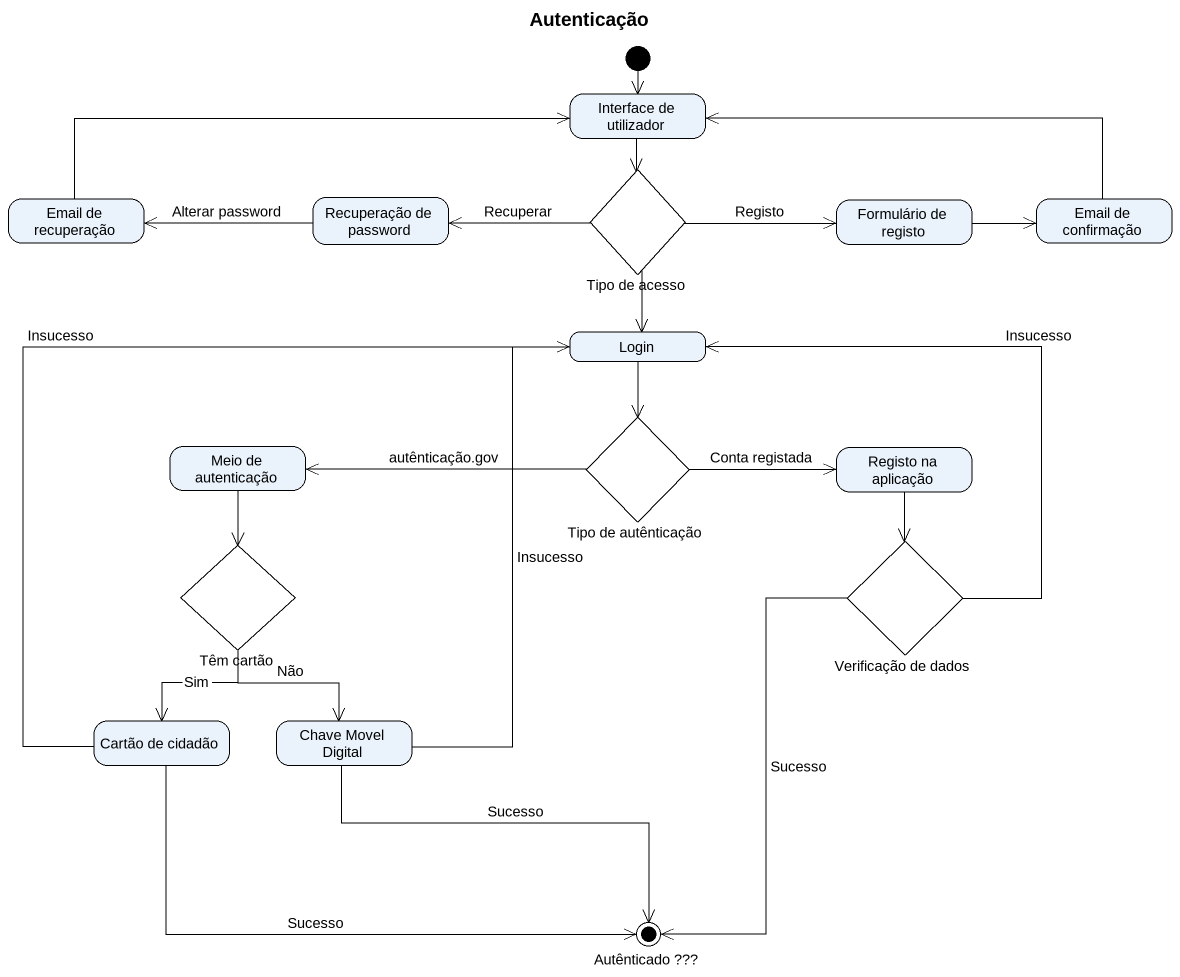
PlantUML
@startuml
title Autenticação
hide empty description
state "Interface de utilizador" as Interface_de_utilizador
state "Tipo de acesso" as Tipo_de_acesso <<choice>>
state "Email de recuperação" as Email_de_recuperação
state "Recuperação de password" as Recuperação_de_password
state "Formulário de registo" as Formulário_de_registo
state "Email de confirmação" as Email_de_confirmação
state Login
state "Tipo de autênticação" as Tipo_de_autênticação <<choice>>
state "Meio de autenticação" as Meio_de_autenticação
state "Registo na aplicação" as Registo_na_aplicação
state "Têm cartão" as Têm_cartão <<choice>>
state "Verificação de dados" as Verificação_de_dados <<choice>>
state "Cartão de cidadão" as Cartão_de_cidadão
state "Chave Movel Digital" as Chave_Movel_Digital
state "Autênticado ???" as Autênticado <<end>>
[*] --> Interface_de_utilizador
Interface_de_utilizador --> Tipo_de_acesso
Tipo_de_acesso -left-> Recuperação_de_password : Recuperar
Tipo_de_acesso -right-> Formulário_de_registo : Registo
Tipo_de_acesso --> Login
Email_de_recuperação -right-> Interface_de_utilizador
Recuperação_de_password -left-> Email_de_recuperação : Alterar password
Formulário_de_registo -right-> Email_de_confirmação
Email_de_confirmação -left-> Interface_de_utilizador
Login --> Tipo_de_autênticação
Tipo_de_autênticação -left-> Meio_de_autenticação : autênticação.gov
Tipo_de_autênticação -right-> Registo_na_aplicação : Conta registada
Meio_de_autenticação --> Têm_cartão
Registo_na_aplicação --> Verificação_de_dados
Têm_cartão --> Cartão_de_cidadão : Sim
Têm_cartão --> Chave_Movel_Digital : Não
Verificação_de_dados -up-> Login : Insucesso
Verificação_de_dados --> Autênticado : Sucesso
Cartão_de_cidadão -up-> Login : Insucesso
Cartão_de_cidadão -right-> Autênticado : Sucesso
Chave_Movel_Digital -up-> Login : Insucesso
Chave_Movel_Digital --> Autênticado : Sucesso
@enduml
